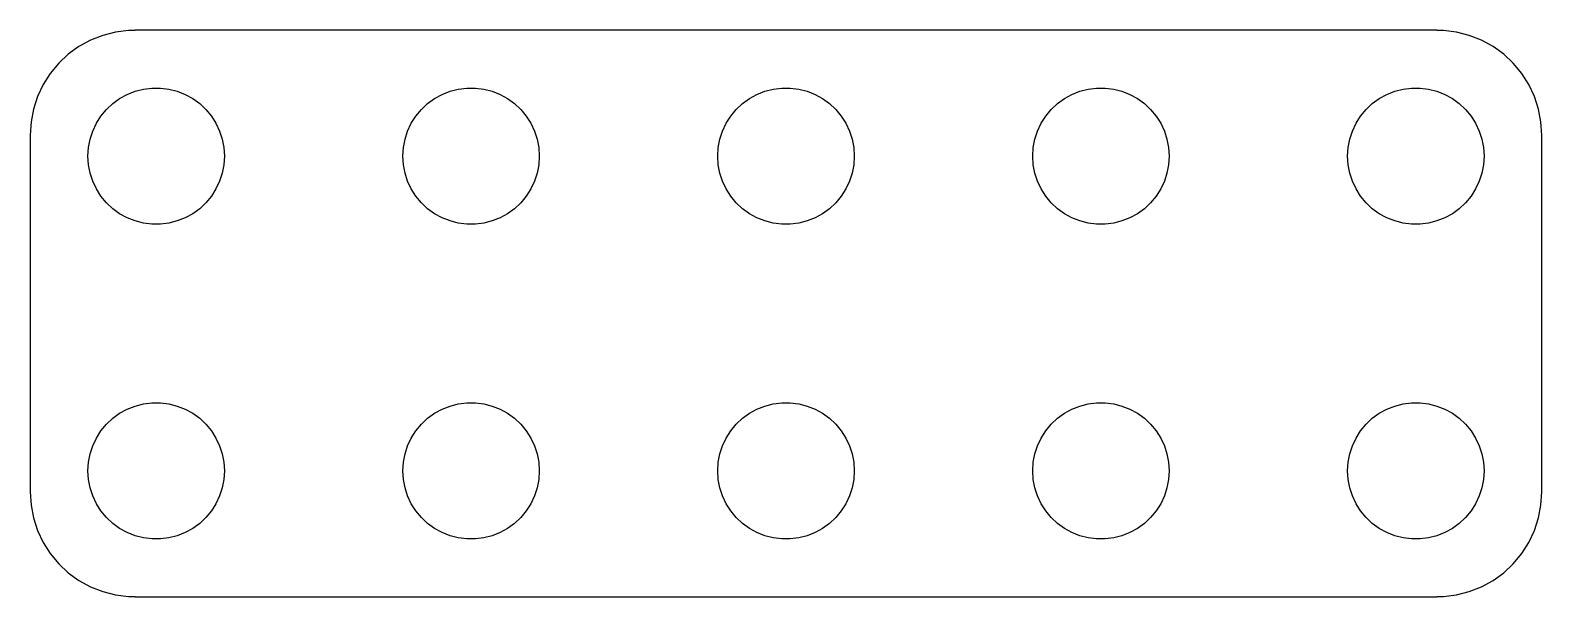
# Model space of a CAD drawing. Header units: metres. Extents: x 9 to 81, y 9 to 36.
import ezdxf

# ---------------------------------------------------------------- set-up
doc = ezdxf.new("R2010")
doc.units = ezdxf.units.M

msp = doc.modelspace()

# ---------------------------------------------------------------- linework, layer by layer
for p, q in [((76, 36), (14, 36)), ((14, 36), (14, 35.9901)), ((76, 35.9901), (76, 36)), ((11.8711, 35.5241), (11.3209, 35.2216)), ((12.4549, 35.7553), (11.8711, 35.5241)), ((13.0631, 35.9114), (12.4549, 35.7553)), ((13.686, 35.9901), (13.0631, 35.9114)), ((14, 35.9901), (13.686, 35.9901)), ((76.3139, 35.9901), (76, 35.9901)), ((76.9369, 35.9114), (76.3139, 35.9901)), ((77.5451, 35.7553), (76.9369, 35.9114)), ((78.1289, 35.5241), (77.5451, 35.7553)), ((78.6791, 35.2216), (78.1289, 35.5241)), ((10.8129, 34.8526), (10.3551, 34.4227)), ((11.3209, 35.2216), (10.8129, 34.8526)), ((79.1871, 34.8526), (78.6791, 35.2216)), ((79.6448, 34.4227), (79.1871, 34.8526)), ((9.9549, 33.9389), (9.6184, 33.4088)), ((10.3551, 34.4227), (9.9549, 33.9389)), ((80.0451, 33.9389), (79.6448, 34.4227)), ((80.3815, 33.4088), (80.0451, 33.9389)), ((9.6184, 33.4088), (9.3511, 32.8406)), ((13.9957, 33.0909), (14.391, 33.1924)), ((14.391, 33.1924), (14.7959, 33.2436)), ((14.7959, 33.2436), (15.2041, 33.2436)), ((15.2041, 33.2436), (15.609, 33.1924)), ((15.609, 33.1924), (16.0043, 33.0909)), ((28.9957, 33.0909), (29.391, 33.1924)), ((29.391, 33.1924), (29.7959, 33.2436)), ((29.7959, 33.2436), (30.2041, 33.2436)), ((30.2041, 33.2436), (30.609, 33.1924)), ((30.609, 33.1924), (31.0043, 33.0909)), ((43.9957, 33.0909), (44.391, 33.1924)), ((44.391, 33.1924), (44.7959, 33.2436)), ((44.7959, 33.2436), (45.2041, 33.2436)), ((45.2041, 33.2436), (45.609, 33.1924)), ((45.609, 33.1924), (46.0043, 33.0909)), ((58.9957, 33.0909), (59.391, 33.1924)), ((59.391, 33.1924), (59.7959, 33.2436)), ((59.7959, 33.2436), (60.2041, 33.2436)), ((60.2041, 33.2436), (60.609, 33.1924)), ((60.609, 33.1924), (61.0043, 33.0909)), ((73.9957, 33.0909), (74.391, 33.1924)), ((74.391, 33.1924), (74.7959, 33.2436)), ((74.7959, 33.2436), (75.2041, 33.2436)), ((75.2041, 33.2436), (75.609, 33.1924)), ((75.609, 33.1924), (76.0043, 33.0909)), ((80.6489, 32.8406), (80.3815, 33.4088)), ((9.3511, 32.8406), (9.1571, 32.2434)), ((12.6308, 32.2248), (12.9284, 32.5042)), ((12.9284, 32.5042), (13.2586, 32.7441)), ((13.2586, 32.7441), (13.6162, 32.9407)), ((13.6162, 32.9407), (13.9957, 33.0909)), ((16.0043, 33.0909), (16.3838, 32.9407)), ((16.3838, 32.9407), (16.7414, 32.7441)), ((16.7414, 32.7441), (17.0716, 32.5042)), ((17.0716, 32.5042), (17.3691, 32.2248)), ((27.6308, 32.2248), (27.9284, 32.5042)), ((27.9284, 32.5042), (28.2586, 32.7441)), ((28.2586, 32.7441), (28.6162, 32.9407)), ((28.6162, 32.9407), (28.9957, 33.0909)), ((31.0043, 33.0909), (31.3838, 32.9407)), ((31.3838, 32.9407), (31.7414, 32.7441)), ((31.7414, 32.7441), (32.0716, 32.5042)), ((32.0716, 32.5042), (32.3691, 32.2248)), ((42.6308, 32.2248), (42.9284, 32.5042)), ((42.9284, 32.5042), (43.2586, 32.7441)), ((43.2586, 32.7441), (43.6162, 32.9407)), ((43.6162, 32.9407), (43.9957, 33.0909)), ((46.0043, 33.0909), (46.3838, 32.9407)), ((46.3838, 32.9407), (46.7414, 32.7441)), ((46.7414, 32.7441), (47.0716, 32.5042)), ((47.0716, 32.5042), (47.3691, 32.2248)), ((57.6308, 32.2248), (57.9284, 32.5042)), ((57.9284, 32.5042), (58.2586, 32.7441)), ((58.2586, 32.7441), (58.6162, 32.9407)), ((58.6162, 32.9407), (58.9957, 33.0909)), ((61.0043, 33.0909), (61.3838, 32.9407)), ((61.3838, 32.9407), (61.7414, 32.7441)), ((61.7414, 32.7441), (62.0716, 32.5042)), ((62.0716, 32.5042), (62.3691, 32.2248)), ((72.6308, 32.2248), (72.9284, 32.5042)), ((72.9284, 32.5042), (73.2586, 32.7441)), ((73.2586, 32.7441), (73.6162, 32.9407)), ((73.6162, 32.9407), (73.9957, 33.0909)), ((76.0043, 33.0909), (76.3838, 32.9407)), ((76.3838, 32.9407), (76.7414, 32.7441)), ((76.7414, 32.7441), (77.0716, 32.5042)), ((77.0716, 32.5042), (77.3691, 32.2248)), ((80.8429, 32.2434), (80.6489, 32.8406)), ((9.1571, 32.2434), (9.0394, 31.6267)), ((12.152, 31.5657), (12.3707, 31.9103)), ((12.3707, 31.9103), (12.6308, 32.2248)), ((17.3691, 32.2248), (17.6293, 31.9103)), ((17.6293, 31.9103), (17.848, 31.5657)), ((27.152, 31.5657), (27.3707, 31.9103)), ((27.3707, 31.9103), (27.6308, 32.2248)), ((32.3691, 32.2248), (32.6293, 31.9103)), ((32.6293, 31.9103), (32.848, 31.5657)), ((42.152, 31.5657), (42.3707, 31.9103)), ((42.3707, 31.9103), (42.6308, 32.2248)), ((47.3691, 32.2248), (47.6293, 31.9103)), ((47.6293, 31.9103), (47.848, 31.5657)), ((57.152, 31.5657), (57.3707, 31.9103)), ((57.3707, 31.9103), (57.6308, 32.2248)), ((62.3691, 32.2248), (62.6293, 31.9103)), ((62.6293, 31.9103), (62.848, 31.5657)), ((72.152, 31.5657), (72.3707, 31.9103)), ((72.3707, 31.9103), (72.6308, 32.2248)), ((77.3691, 32.2248), (77.6293, 31.9103)), ((77.6293, 31.9103), (77.848, 31.5657)), ((80.9606, 31.6267), (80.8429, 32.2434)), ((9.0394, 31.6267), (9, 31)), ((9, 31), (9, 14)), ((11.8521, 30.8082), (11.9782, 31.1964)), ((11.9782, 31.1964), (12.152, 31.5657)), ((17.848, 31.5657), (18.0218, 31.1964)), ((18.0218, 31.1964), (18.1479, 30.8082)), ((26.8521, 30.8082), (26.9782, 31.1964)), ((26.9782, 31.1964), (27.152, 31.5657)), ((32.848, 31.5657), (33.0218, 31.1964)), ((33.0218, 31.1964), (33.1479, 30.8082)), ((41.8521, 30.8082), (41.9782, 31.1964)), ((41.9782, 31.1964), (42.152, 31.5657)), ((47.848, 31.5657), (48.0218, 31.1964)), ((48.0218, 31.1964), (48.1479, 30.8082)), ((56.8521, 30.8082), (56.9782, 31.1964)), ((56.9782, 31.1964), (57.152, 31.5657)), ((62.848, 31.5657), (63.0218, 31.1964)), ((63.0218, 31.1964), (63.1479, 30.8082)), ((71.8521, 30.8082), (71.9782, 31.1964)), ((71.9782, 31.1964), (72.152, 31.5657)), ((77.848, 31.5657), (78.0218, 31.1964)), ((78.0218, 31.1964), (78.1479, 30.8082)), ((81, 31), (80.9606, 31.6267)), ((81, 14), (81, 31)), ((11.75, 30), (11.7756, 30.4073)), ((11.7756, 30.4073), (11.8521, 30.8082)), ((18.1479, 30.8082), (18.2244, 30.4073)), ((18.2244, 30.4073), (18.25, 30)), ((26.75, 30), (26.7756, 30.4073)), ((26.7756, 30.4073), (26.8521, 30.8082)), ((33.1479, 30.8082), (33.2244, 30.4073)), ((33.2244, 30.4073), (33.25, 30)), ((41.75, 30), (41.7756, 30.4073)), ((41.7756, 30.4073), (41.8521, 30.8082)), ((48.1479, 30.8082), (48.2244, 30.4073)), ((48.2244, 30.4073), (48.25, 30)), ((56.75, 30), (56.7756, 30.4073)), ((56.7756, 30.4073), (56.8521, 30.8082)), ((63.1479, 30.8082), (63.2244, 30.4073)), ((63.2244, 30.4073), (63.25, 30)), ((71.75, 30), (71.7756, 30.4073)), ((71.7756, 30.4073), (71.8521, 30.8082)), ((78.1479, 30.8082), (78.2244, 30.4073)), ((78.2244, 30.4073), (78.25, 30)), ((11.7756, 29.5927), (11.75, 30)), ((11.8521, 29.1918), (11.7756, 29.5927)), ((18.2244, 29.5927), (18.1479, 29.1918)), ((18.25, 30), (18.2244, 29.5927)), ((26.7756, 29.5927), (26.75, 30)), ((26.8521, 29.1918), (26.7756, 29.5927)), ((33.2244, 29.5927), (33.1479, 29.1918)), ((33.25, 30), (33.2244, 29.5927)), ((41.7756, 29.5927), (41.75, 30)), ((41.8521, 29.1918), (41.7756, 29.5927)), ((48.2244, 29.5927), (48.1479, 29.1918)), ((48.25, 30), (48.2244, 29.5927)), ((56.7756, 29.5927), (56.75, 30)), ((56.8521, 29.1918), (56.7756, 29.5927)), ((63.2244, 29.5927), (63.1479, 29.1918)), ((63.25, 30), (63.2244, 29.5927)), ((71.7756, 29.5927), (71.75, 30)), ((71.8521, 29.1918), (71.7756, 29.5927)), ((78.2244, 29.5927), (78.1479, 29.1918)), ((78.25, 30), (78.2244, 29.5927)), ((11.9782, 28.8036), (11.8521, 29.1918)), ((12.152, 28.4343), (11.9782, 28.8036)), ((18.0218, 28.8036), (17.848, 28.4343)), ((18.1479, 29.1918), (18.0218, 28.8036)), ((26.9782, 28.8036), (26.8521, 29.1918)), ((27.152, 28.4343), (26.9782, 28.8036)), ((33.0218, 28.8036), (32.848, 28.4343)), ((33.1479, 29.1918), (33.0218, 28.8036)), ((41.9782, 28.8036), (41.8521, 29.1918)), ((42.152, 28.4343), (41.9782, 28.8036)), ((48.0218, 28.8036), (47.848, 28.4343)), ((48.1479, 29.1918), (48.0218, 28.8036)), ((56.9782, 28.8036), (56.8521, 29.1918)), ((57.152, 28.4343), (56.9782, 28.8036)), ((63.0218, 28.8036), (62.848, 28.4343)), ((63.1479, 29.1918), (63.0218, 28.8036)), ((71.9782, 28.8036), (71.8521, 29.1918)), ((72.152, 28.4343), (71.9782, 28.8036)), ((78.0218, 28.8036), (77.848, 28.4343)), ((78.1479, 29.1918), (78.0218, 28.8036)), ((12.3707, 28.0897), (12.152, 28.4343)), ((12.6308, 27.7752), (12.3707, 28.0897)), ((17.6293, 28.0897), (17.3691, 27.7752)), ((17.848, 28.4343), (17.6293, 28.0897)), ((27.3707, 28.0897), (27.152, 28.4343)), ((27.6308, 27.7752), (27.3707, 28.0897)), ((32.6293, 28.0897), (32.3691, 27.7752)), ((32.848, 28.4343), (32.6293, 28.0897)), ((42.3707, 28.0897), (42.152, 28.4343)), ((42.6308, 27.7752), (42.3707, 28.0897)), ((47.6293, 28.0897), (47.3691, 27.7752)), ((47.848, 28.4343), (47.6293, 28.0897)), ((57.3707, 28.0897), (57.152, 28.4343)), ((57.6308, 27.7752), (57.3707, 28.0897)), ((62.6293, 28.0897), (62.3691, 27.7752)), ((62.848, 28.4343), (62.6293, 28.0897)), ((72.3707, 28.0897), (72.152, 28.4343)), ((72.6308, 27.7752), (72.3707, 28.0897)), ((77.6293, 28.0897), (77.3691, 27.7752)), ((77.848, 28.4343), (77.6293, 28.0897)), ((12.9284, 27.4958), (12.6308, 27.7752)), ((13.2586, 27.2559), (12.9284, 27.4958)), ((17.0716, 27.4958), (16.7414, 27.2559)), ((17.3691, 27.7752), (17.0716, 27.4958)), ((27.9284, 27.4958), (27.6308, 27.7752)), ((28.2586, 27.2559), (27.9284, 27.4958)), ((32.0716, 27.4958), (31.7414, 27.2559)), ((32.3691, 27.7752), (32.0716, 27.4958)), ((42.9284, 27.4958), (42.6308, 27.7752)), ((43.2586, 27.2559), (42.9284, 27.4958)), ((47.0716, 27.4958), (46.7414, 27.2559)), ((47.3691, 27.7752), (47.0716, 27.4958)), ((57.9284, 27.4958), (57.6308, 27.7752)), ((58.2586, 27.2559), (57.9284, 27.4958)), ((62.0716, 27.4958), (61.7414, 27.2559)), ((62.3691, 27.7752), (62.0716, 27.4958)), ((72.9284, 27.4958), (72.6308, 27.7752)), ((73.2586, 27.2559), (72.9284, 27.4958)), ((77.0716, 27.4958), (76.7414, 27.2559)), ((77.3691, 27.7752), (77.0716, 27.4958)), ((13.6162, 27.0593), (13.2586, 27.2559)), ((13.9957, 26.9091), (13.6162, 27.0593)), ((14.391, 26.8076), (13.9957, 26.9091)), ((14.7959, 26.7564), (14.391, 26.8076)), ((15.2041, 26.7564), (14.7959, 26.7564)), ((15.609, 26.8076), (15.2041, 26.7564)), ((16.0043, 26.9091), (15.609, 26.8076)), ((16.3838, 27.0593), (16.0043, 26.9091)), ((16.7414, 27.2559), (16.3838, 27.0593)), ((28.6162, 27.0593), (28.2586, 27.2559)), ((28.9957, 26.9091), (28.6162, 27.0593)), ((29.391, 26.8076), (28.9957, 26.9091)), ((29.7959, 26.7564), (29.391, 26.8076)), ((30.2041, 26.7564), (29.7959, 26.7564)), ((30.609, 26.8076), (30.2041, 26.7564)), ((31.0043, 26.9091), (30.609, 26.8076)), ((31.3838, 27.0593), (31.0043, 26.9091)), ((31.7414, 27.2559), (31.3838, 27.0593)), ((43.6162, 27.0593), (43.2586, 27.2559)), ((43.9957, 26.9091), (43.6162, 27.0593)), ((44.391, 26.8076), (43.9957, 26.9091)), ((44.7959, 26.7564), (44.391, 26.8076)), ((45.2041, 26.7564), (44.7959, 26.7564)), ((45.609, 26.8076), (45.2041, 26.7564)), ((46.0043, 26.9091), (45.609, 26.8076)), ((46.3838, 27.0593), (46.0043, 26.9091)), ((46.7414, 27.2559), (46.3838, 27.0593)), ((58.6162, 27.0593), (58.2586, 27.2559)), ((58.9957, 26.9091), (58.6162, 27.0593)), ((59.391, 26.8076), (58.9957, 26.9091)), ((59.7959, 26.7564), (59.391, 26.8076)), ((60.2041, 26.7564), (59.7959, 26.7564)), ((60.609, 26.8076), (60.2041, 26.7564)), ((61.0043, 26.9091), (60.609, 26.8076)), ((61.3838, 27.0593), (61.0043, 26.9091)), ((61.7414, 27.2559), (61.3838, 27.0593)), ((73.6162, 27.0593), (73.2586, 27.2559)), ((73.9957, 26.9091), (73.6162, 27.0593)), ((74.391, 26.8076), (73.9957, 26.9091)), ((74.7959, 26.7564), (74.391, 26.8076)), ((75.2041, 26.7564), (74.7959, 26.7564)), ((75.609, 26.8076), (75.2041, 26.7564)), ((76.0043, 26.9091), (75.609, 26.8076)), ((76.3838, 27.0593), (76.0043, 26.9091)), ((76.7414, 27.2559), (76.3838, 27.0593)), ((13.6162, 17.9407), (13.9957, 18.0909)), ((13.9957, 18.0909), (14.391, 18.1924)), ((14.391, 18.1924), (14.7959, 18.2436)), ((14.7959, 18.2436), (15.2041, 18.2436)), ((15.2041, 18.2436), (15.609, 18.1924)), ((15.609, 18.1924), (16.0043, 18.0909)), ((16.0043, 18.0909), (16.3838, 17.9407)), ((28.6162, 17.9407), (28.9957, 18.0909)), ((28.9957, 18.0909), (29.391, 18.1924)), ((29.391, 18.1924), (29.7959, 18.2436)), ((29.7959, 18.2436), (30.2041, 18.2436)), ((30.2041, 18.2436), (30.609, 18.1924)), ((30.609, 18.1924), (31.0043, 18.0909)), ((31.0043, 18.0909), (31.3838, 17.9407)), ((43.6162, 17.9407), (43.9957, 18.0909)), ((43.9957, 18.0909), (44.391, 18.1924)), ((44.391, 18.1924), (44.7959, 18.2436)), ((44.7959, 18.2436), (45.2041, 18.2436)), ((45.2041, 18.2436), (45.609, 18.1924)), ((45.609, 18.1924), (46.0043, 18.0909)), ((46.0043, 18.0909), (46.3838, 17.9407)), ((58.6162, 17.9407), (58.9957, 18.0909)), ((58.9957, 18.0909), (59.391, 18.1924)), ((59.391, 18.1924), (59.7959, 18.2436)), ((59.7959, 18.2436), (60.2041, 18.2436)), ((60.2041, 18.2436), (60.609, 18.1924)), ((60.609, 18.1924), (61.0043, 18.0909)), ((61.0043, 18.0909), (61.3838, 17.9407)), ((73.6162, 17.9407), (73.9957, 18.0909)), ((73.9957, 18.0909), (74.391, 18.1924)), ((74.391, 18.1924), (74.7959, 18.2436)), ((74.7959, 18.2436), (75.2041, 18.2436)), ((75.2041, 18.2436), (75.609, 18.1924)), ((75.609, 18.1924), (76.0043, 18.0909)), ((76.0043, 18.0909), (76.3838, 17.9407)), ((12.6308, 17.2248), (12.9284, 17.5042)), ((12.9284, 17.5042), (13.2586, 17.7441)), ((13.2586, 17.7441), (13.6162, 17.9407)), ((16.3838, 17.9407), (16.7414, 17.7441)), ((16.7414, 17.7441), (17.0716, 17.5042)), ((17.0716, 17.5042), (17.3691, 17.2248)), ((27.6308, 17.2248), (27.9284, 17.5042)), ((27.9284, 17.5042), (28.2586, 17.7441)), ((28.2586, 17.7441), (28.6162, 17.9407)), ((31.3838, 17.9407), (31.7414, 17.7441)), ((31.7414, 17.7441), (32.0716, 17.5042)), ((32.0716, 17.5042), (32.3691, 17.2248)), ((42.6308, 17.2248), (42.9284, 17.5042)), ((42.9284, 17.5042), (43.2586, 17.7441)), ((43.2586, 17.7441), (43.6162, 17.9407)), ((46.3838, 17.9407), (46.7414, 17.7441)), ((46.7414, 17.7441), (47.0716, 17.5042)), ((47.0716, 17.5042), (47.3691, 17.2248)), ((57.6308, 17.2248), (57.9284, 17.5042)), ((57.9284, 17.5042), (58.2586, 17.7441)), ((58.2586, 17.7441), (58.6162, 17.9407)), ((61.3838, 17.9407), (61.7414, 17.7441)), ((61.7414, 17.7441), (62.0716, 17.5042)), ((62.0716, 17.5042), (62.3691, 17.2248)), ((72.6308, 17.2248), (72.9284, 17.5042)), ((72.9284, 17.5042), (73.2586, 17.7441)), ((73.2586, 17.7441), (73.6162, 17.9407)), ((76.3838, 17.9407), (76.7414, 17.7441)), ((76.7414, 17.7441), (77.0716, 17.5042)), ((77.0716, 17.5042), (77.3691, 17.2248)), ((11.9782, 16.1964), (12.152, 16.5657)), ((12.152, 16.5657), (12.3707, 16.9103)), ((12.3707, 16.9103), (12.6308, 17.2248)), ((17.3691, 17.2248), (17.6293, 16.9103)), ((17.6293, 16.9103), (17.848, 16.5657)), ((17.848, 16.5657), (18.0218, 16.1964)), ((26.9782, 16.1964), (27.152, 16.5657)), ((27.152, 16.5657), (27.3707, 16.9103)), ((27.3707, 16.9103), (27.6308, 17.2248)), ((32.3691, 17.2248), (32.6293, 16.9103)), ((32.6293, 16.9103), (32.848, 16.5657)), ((32.848, 16.5657), (33.0218, 16.1964)), ((41.9782, 16.1964), (42.152, 16.5657)), ((42.152, 16.5657), (42.3707, 16.9103)), ((42.3707, 16.9103), (42.6308, 17.2248)), ((47.3691, 17.2248), (47.6293, 16.9103)), ((47.6293, 16.9103), (47.848, 16.5657)), ((47.848, 16.5657), (48.0218, 16.1964)), ((56.9782, 16.1964), (57.152, 16.5657)), ((57.152, 16.5657), (57.3707, 16.9103)), ((57.3707, 16.9103), (57.6308, 17.2248)), ((62.3691, 17.2248), (62.6293, 16.9103)), ((62.6293, 16.9103), (62.848, 16.5657)), ((62.848, 16.5657), (63.0218, 16.1964)), ((71.9782, 16.1964), (72.152, 16.5657)), ((72.152, 16.5657), (72.3707, 16.9103)), ((72.3707, 16.9103), (72.6308, 17.2248)), ((77.3691, 17.2248), (77.6293, 16.9103)), ((77.6293, 16.9103), (77.848, 16.5657)), ((77.848, 16.5657), (78.0218, 16.1964)), ((11.8521, 15.8082), (11.9782, 16.1964)), ((18.0218, 16.1964), (18.1479, 15.8082)), ((26.8521, 15.8082), (26.9782, 16.1964)), ((33.0218, 16.1964), (33.1479, 15.8082)), ((41.8521, 15.8082), (41.9782, 16.1964)), ((48.0218, 16.1964), (48.1479, 15.8082)), ((56.8521, 15.8082), (56.9782, 16.1964)), ((63.0218, 16.1964), (63.1479, 15.8082)), ((71.8521, 15.8082), (71.9782, 16.1964)), ((78.0218, 16.1964), (78.1479, 15.8082)), ((11.75, 15), (11.7756, 15.4073)), ((11.7756, 15.4073), (11.8521, 15.8082)), ((18.1479, 15.8082), (18.2244, 15.4073)), ((18.2244, 15.4073), (18.25, 15)), ((26.75, 15), (26.7756, 15.4073)), ((26.7756, 15.4073), (26.8521, 15.8082)), ((33.1479, 15.8082), (33.2244, 15.4073)), ((33.2244, 15.4073), (33.25, 15)), ((41.75, 15), (41.7756, 15.4073)), ((41.7756, 15.4073), (41.8521, 15.8082)), ((48.1479, 15.8082), (48.2244, 15.4073)), ((48.2244, 15.4073), (48.25, 15)), ((56.75, 15), (56.7756, 15.4073)), ((56.7756, 15.4073), (56.8521, 15.8082)), ((63.1479, 15.8082), (63.2244, 15.4073)), ((63.2244, 15.4073), (63.25, 15)), ((71.75, 15), (71.7756, 15.4073)), ((71.7756, 15.4073), (71.8521, 15.8082)), ((78.1479, 15.8082), (78.2244, 15.4073)), ((78.2244, 15.4073), (78.25, 15)), ((11.7756, 14.5927), (11.75, 15)), ((11.8521, 14.1918), (11.7756, 14.5927)), ((18.2244, 14.5927), (18.1479, 14.1918)), ((18.25, 15), (18.2244, 14.5927)), ((26.7756, 14.5927), (26.75, 15)), ((26.8521, 14.1918), (26.7756, 14.5927)), ((33.2244, 14.5927), (33.1479, 14.1918)), ((33.25, 15), (33.2244, 14.5927)), ((41.7756, 14.5927), (41.75, 15)), ((41.8521, 14.1918), (41.7756, 14.5927)), ((48.2244, 14.5927), (48.1479, 14.1918)), ((48.25, 15), (48.2244, 14.5927)), ((56.7756, 14.5927), (56.75, 15)), ((56.8521, 14.1918), (56.7756, 14.5927)), ((63.2244, 14.5927), (63.1479, 14.1918)), ((63.25, 15), (63.2244, 14.5927)), ((71.7756, 14.5927), (71.75, 15)), ((71.8521, 14.1918), (71.7756, 14.5927)), ((78.2244, 14.5927), (78.1479, 14.1918)), ((78.25, 15), (78.2244, 14.5927)), ((9, 14), (9.0394, 13.3733)), ((11.9782, 13.8036), (11.8521, 14.1918)), ((12.152, 13.4343), (11.9782, 13.8036)), ((18.0218, 13.8036), (17.848, 13.4343)), ((18.1479, 14.1918), (18.0218, 13.8036)), ((26.9782, 13.8036), (26.8521, 14.1918)), ((27.152, 13.4343), (26.9782, 13.8036)), ((33.0218, 13.8036), (32.848, 13.4343)), ((33.1479, 14.1918), (33.0218, 13.8036)), ((41.9782, 13.8036), (41.8521, 14.1918)), ((42.152, 13.4343), (41.9782, 13.8036)), ((48.0218, 13.8036), (47.848, 13.4343)), ((48.1479, 14.1918), (48.0218, 13.8036)), ((56.9782, 13.8036), (56.8521, 14.1918)), ((57.152, 13.4343), (56.9782, 13.8036)), ((63.0218, 13.8036), (62.848, 13.4343)), ((63.1479, 14.1918), (63.0218, 13.8036)), ((71.9782, 13.8036), (71.8521, 14.1918)), ((72.152, 13.4343), (71.9782, 13.8036)), ((78.0218, 13.8036), (77.848, 13.4343)), ((78.1479, 14.1918), (78.0218, 13.8036)), ((80.9606, 13.3733), (81, 14)), ((9.0394, 13.3733), (9.1571, 12.7565)), ((12.3707, 13.0897), (12.152, 13.4343)), ((12.6308, 12.7752), (12.3707, 13.0897)), ((17.6293, 13.0897), (17.3691, 12.7752)), ((17.848, 13.4343), (17.6293, 13.0897)), ((27.3707, 13.0897), (27.152, 13.4343)), ((27.6308, 12.7752), (27.3707, 13.0897)), ((32.6293, 13.0897), (32.3691, 12.7752)), ((32.848, 13.4343), (32.6293, 13.0897)), ((42.3707, 13.0897), (42.152, 13.4343)), ((42.6308, 12.7752), (42.3707, 13.0897)), ((47.6293, 13.0897), (47.3691, 12.7752)), ((47.848, 13.4343), (47.6293, 13.0897)), ((57.3707, 13.0897), (57.152, 13.4343)), ((57.6308, 12.7752), (57.3707, 13.0897)), ((62.6293, 13.0897), (62.3691, 12.7752)), ((62.848, 13.4343), (62.6293, 13.0897)), ((72.3707, 13.0897), (72.152, 13.4343)), ((72.6308, 12.7752), (72.3707, 13.0897)), ((77.6293, 13.0897), (77.3691, 12.7752)), ((77.848, 13.4343), (77.6293, 13.0897)), ((80.8429, 12.7565), (80.9606, 13.3733)), ((9.1571, 12.7565), (9.3511, 12.1594)), ((12.9284, 12.4958), (12.6308, 12.7752)), ((13.2586, 12.2559), (12.9284, 12.4958)), ((13.6162, 12.0593), (13.2586, 12.2559)), ((16.7414, 12.2559), (16.3838, 12.0593)), ((17.0716, 12.4958), (16.7414, 12.2559)), ((17.3691, 12.7752), (17.0716, 12.4958)), ((27.9284, 12.4958), (27.6308, 12.7752)), ((28.2586, 12.2559), (27.9284, 12.4958)), ((28.6162, 12.0593), (28.2586, 12.2559)), ((31.7414, 12.2559), (31.3838, 12.0593)), ((32.0716, 12.4958), (31.7414, 12.2559)), ((32.3691, 12.7752), (32.0716, 12.4958)), ((42.9284, 12.4958), (42.6308, 12.7752)), ((43.2586, 12.2559), (42.9284, 12.4958)), ((43.6162, 12.0593), (43.2586, 12.2559)), ((46.7414, 12.2559), (46.3838, 12.0593)), ((47.0716, 12.4958), (46.7414, 12.2559)), ((47.3691, 12.7752), (47.0716, 12.4958)), ((57.9284, 12.4958), (57.6308, 12.7752)), ((58.2586, 12.2559), (57.9284, 12.4958)), ((58.6162, 12.0593), (58.2586, 12.2559)), ((61.7414, 12.2559), (61.3838, 12.0593)), ((62.0716, 12.4958), (61.7414, 12.2559)), ((62.3691, 12.7752), (62.0716, 12.4958)), ((72.9284, 12.4958), (72.6308, 12.7752)), ((73.2586, 12.2559), (72.9284, 12.4958)), ((73.6162, 12.0593), (73.2586, 12.2559)), ((76.7414, 12.2559), (76.3838, 12.0593)), ((77.0716, 12.4958), (76.7414, 12.2559)), ((77.3691, 12.7752), (77.0716, 12.4958)), ((80.6489, 12.1594), (80.8429, 12.7565)), ((9.3511, 12.1594), (9.6184, 11.5912)), ((9.6184, 11.5912), (9.9549, 11.0611)), ((13.9957, 11.9091), (13.6162, 12.0593)), ((14.391, 11.8076), (13.9957, 11.9091)), ((14.7959, 11.7564), (14.391, 11.8076)), ((15.2041, 11.7564), (14.7959, 11.7564)), ((15.609, 11.8076), (15.2041, 11.7564)), ((16.0043, 11.9091), (15.609, 11.8076)), ((16.3838, 12.0593), (16.0043, 11.9091)), ((28.9957, 11.9091), (28.6162, 12.0593)), ((29.391, 11.8076), (28.9957, 11.9091)), ((29.7959, 11.7564), (29.391, 11.8076)), ((30.2041, 11.7564), (29.7959, 11.7564)), ((30.609, 11.8076), (30.2041, 11.7564)), ((31.0043, 11.9091), (30.609, 11.8076)), ((31.3838, 12.0593), (31.0043, 11.9091)), ((43.9957, 11.9091), (43.6162, 12.0593)), ((44.391, 11.8076), (43.9957, 11.9091)), ((44.7959, 11.7564), (44.391, 11.8076)), ((45.2041, 11.7564), (44.7959, 11.7564)), ((45.609, 11.8076), (45.2041, 11.7564)), ((46.0043, 11.9091), (45.609, 11.8076)), ((46.3838, 12.0593), (46.0043, 11.9091)), ((58.9957, 11.9091), (58.6162, 12.0593)), ((59.391, 11.8076), (58.9957, 11.9091)), ((59.7959, 11.7564), (59.391, 11.8076)), ((60.2041, 11.7564), (59.7959, 11.7564)), ((60.609, 11.8076), (60.2041, 11.7564)), ((61.0043, 11.9091), (60.609, 11.8076)), ((61.3838, 12.0593), (61.0043, 11.9091)), ((73.9957, 11.9091), (73.6162, 12.0593)), ((74.391, 11.8076), (73.9957, 11.9091)), ((74.7959, 11.7564), (74.391, 11.8076)), ((75.2041, 11.7564), (74.7959, 11.7564)), ((75.609, 11.8076), (75.2041, 11.7564)), ((76.0043, 11.9091), (75.609, 11.8076)), ((76.3838, 12.0593), (76.0043, 11.9091)), ((80.0451, 11.0611), (80.3815, 11.5912)), ((80.3815, 11.5912), (80.6489, 12.1594)), ((9.9549, 11.0611), (10.3551, 10.5773)), ((79.6448, 10.5773), (80.0451, 11.0611)), ((10.3551, 10.5773), (10.8129, 10.1474)), ((10.8129, 10.1474), (11.3209, 9.7783)), ((78.6791, 9.7783), (79.1871, 10.1474)), ((79.1871, 10.1474), (79.6448, 10.5773)), ((11.3209, 9.7783), (11.8711, 9.4759)), ((11.8711, 9.4759), (12.4549, 9.2447)), ((77.5451, 9.2447), (78.1289, 9.4759)), ((78.1289, 9.4759), (78.6791, 9.7783)), ((12.4549, 9.2447), (13.0631, 9.0886)), ((13.0631, 9.0886), (13.686, 9.0099)), ((13.686, 9.0099), (14, 9.0099)), ((14, 9.0099), (14, 9)), ((14, 9), (76, 9)), ((76, 9.0099), (76.3139, 9.0099)), ((76, 9), (76, 9.0099)), ((76.3139, 9.0099), (76.9369, 9.0886)), ((76.9369, 9.0886), (77.5451, 9.2447))]:
    msp.add_line(p, q)

doc.saveas('drawing.dxf')
